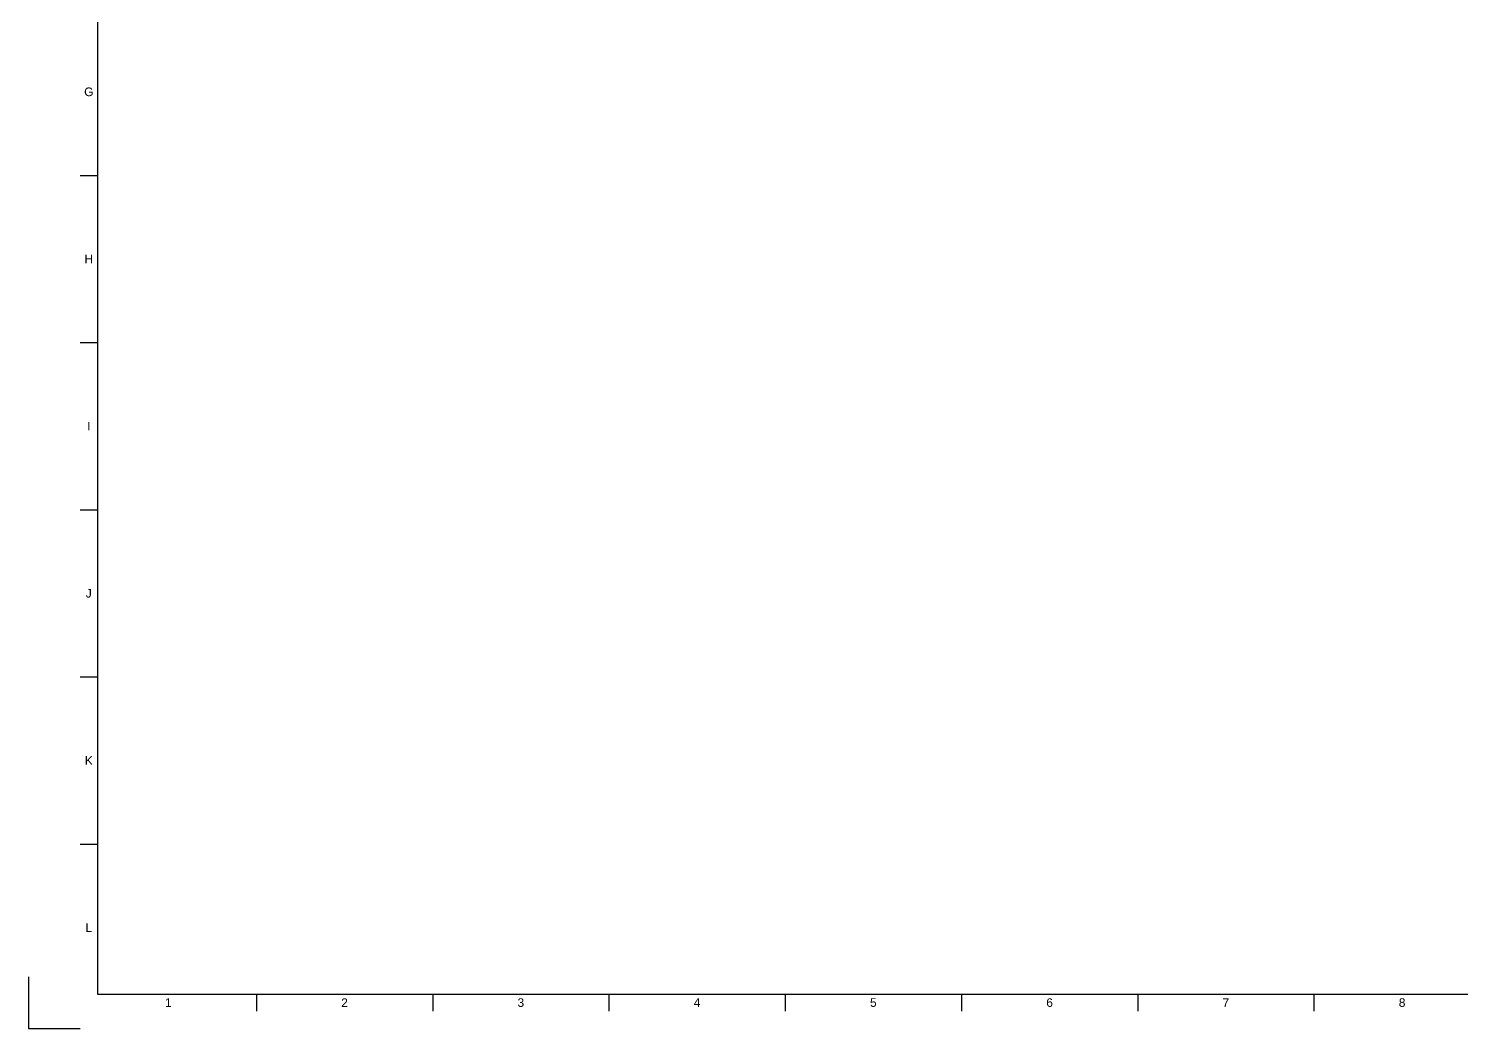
# Model space of a CAD drawing. Header units: millimetres. Extents: x 0 to 841, y 0 to 594.
# Drawn here: x 0 to 417.1, y 0 to 291.1 of the extents above; entities that cross this region are included whole.
import ezdxf
from ezdxf.enums import TextEntityAlignment as Align

# ---------------------------------------------------------------- set-up
doc = ezdxf.new("R2010")
doc.units = ezdxf.units.MM
doc.header["$LTSCALE"] = 0.75
doc.layers.add('BORDER', color=7, linetype='Continuous', lineweight=25)
doc.styles.add('FusionTitle', font='arial.ttf')

# ---------------------------------------------------------------- blocks, each defined once
blk = doc.blocks.new('ISO_A1_SHEET')
at = {"layer": 'BORDER'}
for p, q in [((20, 584), (20, 10)), ((15, 248.333333), (20, 248.333333)), ((15, 199.666667), (20, 199.666667)), ((15, 151), (20, 151)), ((15, 102.333334), (20, 102.333334)), ((15, 53.666667), (20, 53.666667)), ((20, 10), (831, 10)), ((66.3125, 10), (66.3125, 5)), ((117.625, 10), (117.625, 5)), ((168.9375, 10), (168.9375, 5)), ((220.25, 10), (220.25, 5)), ((271.5625, 10), (271.5625, 5)), ((322.875, 10), (322.875, 5)), ((374.1875, 10), (374.1875, 5))]:
    blk.add_line(p, q, dxfattribs=at)
at = {"layer": 'Defpoints'}
for p, q in [((0, 15), (0, 0)), ((0, 0), (15, 0))]:
    blk.add_line(p, q, dxfattribs=at)
at = {"layer": 'BORDER', "style": 'FusionTitle'}
for s, p in [('G', (17.5, 272.666667)), ('H', (17.5, 224)), ('I', (17.5, 175.333334)), ('J', (17.5, 126.666667)), ('K', (17.5, 78)), ('L', (17.5, 29.333334)), ('1', (40.65625, 7.5)), ('2', (91.96875, 7.5)), ('3', (143.28125, 7.5)), ('4', (194.59375, 7.5)), ('5', (245.90625, 7.5)), ('6', (297.21875, 7.5)), ('7', (348.53125, 7.5)), ('8', (399.84375, 7.5))]:
    blk.add_text(s, height=2.5, dxfattribs=at).set_placement(p, align=Align.MIDDLE)

msp = doc.modelspace()

# ---------------------------------------------------------------- block references
at = {"layer": 'BORDER'}
msp.add_blockref('ISO_A1_SHEET', (0, 0), dxfattribs=at)

doc.saveas('drawing.dxf')
